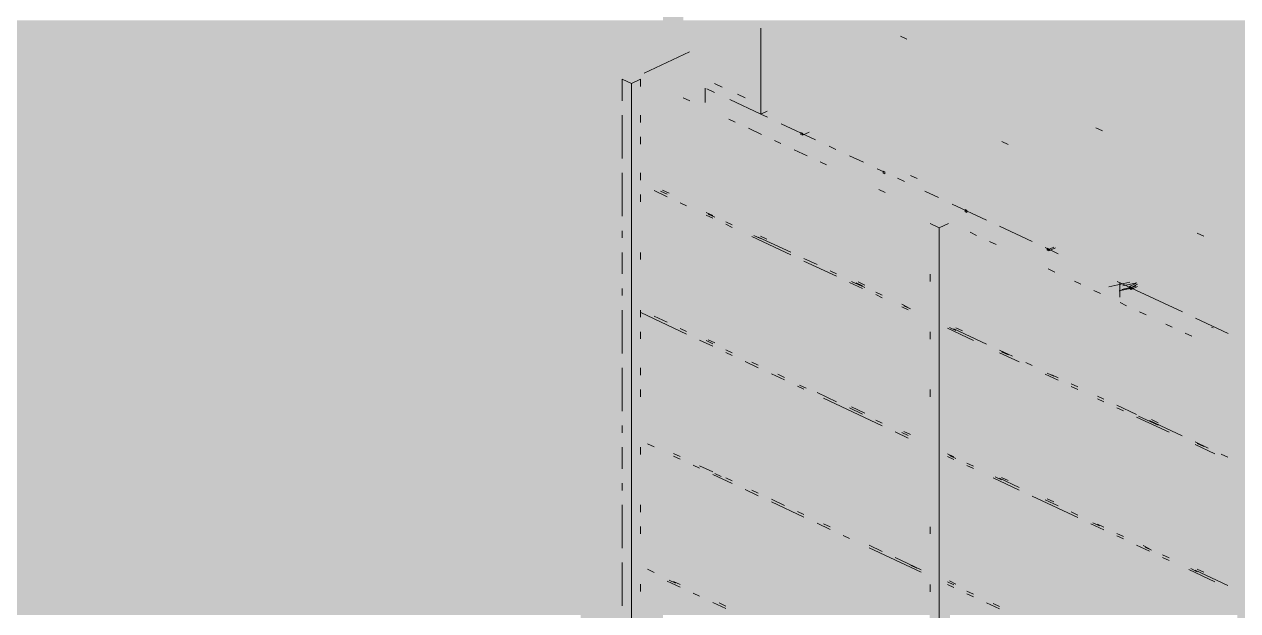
# Paper-space layout '03 3D Building and Roof' of a CAD drawing. Header units: millimetres. Extents: x 5 to 415, y 5 to 292.
# Drawn here: x 192.81 to 202.66, y 229.54 to 234.3 of the extents above; entities that cross this region are included whole.
import ezdxf

# ---------------------------------------------------------------- set-up
doc = ezdxf.new("R2010")
doc.units = ezdxf.units.MM
doc.layers.add('EXISTING', color=7, linetype='Continuous')
doc.layers.add('IMAGES', color=7, linetype='Continuous')

# ---------------------------------------------------------------- blocks, each defined once
blk = doc.blocks.new('SHEET_03')
at = {"layer": 'EXISTING', "color": 250, "lineweight": 9}
for p, q in [((198.7903, 234.2678), (198.7903, 233.6433)), ((199.978, 234.1797), (199.9251, 234.2045)), ((197.843, 233.9029), (198.2131, 234.0767)), ((197.6651, 233.8546), (197.7401, 233.8194)), ((197.6651, 233.6787), (197.6651, 233.8546)), ((197.7401, 233.8194), (197.8151, 233.8546)), ((197.7401, 233.8194), (197.7401, 217.1679)), ((197.8151, 233.796), (197.8151, 233.8546)), ((198.4152, 233.8194), (198.4777, 233.7901)), ((198.3402, 233.7818), (198.3402, 233.6638)), ((198.4152, 233.7466), (198.3527, 233.7759)), ((198.6027, 233.7314), (198.6652, 233.702)), ((198.2137, 233.6793), (198.1607, 233.7041)), ((198.7903, 233.5705), (198.5402, 233.6879)), ((198.7903, 233.5705), (198.7903, 233.6433)), ((197.6651, 233.2097), (197.6651, 233.5615)), ((197.8151, 233.5028), (197.8151, 233.5615)), ((198.5843, 233.5053), (198.5313, 233.5301)), ((198.7903, 233.5705), (198.8432, 233.5954)), ((198.8458, 233.5444), (198.7903, 233.5705)), ((198.796, 233.4059), (198.6902, 233.4556)), ((199.2348, 233.3618), (198.9569, 233.4922)), ((199.1303, 233.3984), (199.1831, 233.4232)), ((201.5649, 233.4347), (201.512, 233.4595)), ((197.8151, 233.3269), (197.8151, 233.3856)), ((198.9549, 233.3313), (198.9019, 233.3561)), ((199.117, 233.4213), (199.117, 233.4046)), ((199.1303, 233.415), (199.117, 233.4213)), ((199.117, 233.4046), (199.1303, 233.3984)), ((199.1303, 233.3984), (199.1303, 233.415)), ((200.7474, 233.3489), (200.8003, 233.3241)), ((199.1667, 233.2319), (199.0608, 233.2816)), ((199.4015, 233.2836), (199.3459, 233.3096)), ((199.6237, 233.1792), (199.5126, 233.2314)), ((199.3255, 233.1573), (199.2725, 233.1822)), ((199.7904, 233.101), (199.7348, 233.127)), ((197.6651, 232.7406), (197.6651, 233.0924)), ((197.8151, 233.0338), (197.8151, 233.0924)), ((199.7837, 233.1082), (199.7837, 233.0916)), ((199.7971, 233.102), (199.7837, 233.1082)), ((199.7837, 233.0916), (199.7971, 233.0853)), ((199.7971, 233.0853), (199.7971, 233.102)), ((199.9571, 233.0227), (199.9015, 233.0488)), ((200.0598, 233.0473), (200.0069, 233.0722)), ((197.9239, 232.9488), (198.0298, 232.8991)), ((197.9769, 232.9448), (198.0298, 232.9199)), ((198.0465, 232.9278), (197.9935, 232.9526)), ((199.802, 232.9336), (199.749, 232.9584)), ((200.2349, 232.8923), (200.1238, 232.9444)), ((197.8151, 232.8579), (197.8151, 232.9165)), ((198.1357, 232.8494), (198.1887, 232.8245)), ((200.6239, 232.7097), (200.346, 232.8401)), ((198.3475, 232.7708), (198.4004, 232.7459)), ((198.3475, 232.75), (198.4004, 232.7251)), ((198.3642, 232.7578), (198.4171, 232.7329)), ((200.4505, 232.7952), (200.4505, 232.7786)), ((200.4638, 232.789), (200.4505, 232.7952)), ((200.4505, 232.7786), (200.4638, 232.7723)), ((200.4638, 232.7723), (200.4638, 232.789)), ((198.5063, 232.6962), (198.5593, 232.6714)), ((198.5063, 232.6754), (198.5593, 232.6506)), ((200.1655, 232.6808), (200.2405, 232.6456)), ((200.2405, 232.6456), (200.3155, 232.6808)), ((200.2405, 232.6456), (200.2405, 215.994)), ((200.995, 232.5354), (200.7299, 232.6599)), ((197.6651, 232.5647), (197.6651, 232.6234)), ((198.7181, 232.576), (199.0358, 232.4269)), ((198.7348, 232.5838), (198.7877, 232.559)), ((198.771, 232.5719), (199.0358, 232.4477)), ((198.8407, 232.5549), (198.7877, 232.5798)), ((200.5432, 232.5856), (200.4903, 232.6105)), ((200.702, 232.511), (200.6491, 232.5359)), ((202.3343, 232.6039), (202.3872, 232.5791)), ((197.6651, 232.2716), (197.6651, 232.4475)), ((197.8151, 232.3888), (197.8151, 232.4475)), ((201.207, 232.4359), (201.101, 232.4857)), ((201.1173, 232.4655), (201.1701, 232.4903)), ((201.1173, 232.4822), (201.1173, 232.4655)), ((201.1306, 232.4759), (201.1173, 232.4822)), ((201.1173, 232.4655), (201.1306, 232.4593)), ((201.1306, 232.4593), (201.1834, 232.4841)), ((201.1306, 232.4593), (201.1306, 232.4759)), ((199.1417, 232.398), (199.2475, 232.3482)), ((199.1417, 232.3771), (199.4064, 232.2529)), ((199.3534, 232.2985), (199.4064, 232.2737)), ((200.1655, 232.2117), (200.1655, 232.2704)), ((201.1785, 232.2873), (201.1256, 232.3122)), ((197.6651, 232.0957), (197.6651, 232.1543)), ((199.5123, 232.2031), (199.6181, 232.1534)), ((199.5289, 232.211), (199.6348, 232.1613)), ((199.5652, 232.1991), (199.6181, 232.1743)), ((199.6348, 232.1821), (199.5819, 232.2069)), ((201.3903, 232.1879), (201.3374, 232.2128)), ((201.7889, 232.2052), (201.617, 232.1674)), ((202.2144, 231.963), (201.6842, 232.2119)), ((201.7005, 232.1347), (201.8152, 232.1599)), ((201.7074, 232.0825), (201.7074, 232.2004)), ((201.723, 232.1461), (201.8376, 232.1713)), ((201.73, 232.1751), (201.8447, 232.2003)), ((201.8369, 232.194), (201.784, 232.1692)), ((201.784, 232.1525), (201.8369, 232.1773)), ((201.784, 232.1692), (201.784, 232.1525)), ((201.7974, 232.1629), (201.784, 232.1692)), ((201.784, 232.1525), (201.7974, 232.1462)), ((201.7974, 232.1629), (201.8502, 232.1877)), ((201.7974, 232.1462), (201.8502, 232.1711)), ((201.7974, 232.1462), (201.7974, 232.1629)), ((199.724, 232.1245), (199.777, 232.0997)), ((199.724, 232.1037), (199.777, 232.0789)), ((201.5491, 232.1133), (201.4962, 232.1382)), ((197.6651, 231.6266), (197.6651, 231.9784)), ((197.8151, 231.9198), (197.8151, 231.9784)), ((197.818, 231.9578), (198.1887, 231.7838)), ((199.9358, 232.0251), (199.9888, 232.0003)), ((199.9358, 232.0043), (199.9888, 231.9794)), ((199.9525, 232.0121), (200.0054, 231.9873)), ((201.7609, 232.0139), (201.708, 232.0388)), ((201.9198, 231.9394), (201.8668, 231.9642)), ((197.9239, 231.9289), (198.0298, 231.8792)), ((202.1315, 231.8399), (202.0786, 231.8648)), ((202.5855, 231.7887), (202.3204, 231.9132)), ((197.8151, 231.7439), (197.8151, 231.8025)), ((198.1357, 231.8295), (198.1887, 231.8046)), ((200.1655, 231.7427), (200.1655, 231.8013)), ((200.3064, 231.8303), (200.5182, 231.7309)), ((200.3231, 231.8381), (200.376, 231.8133)), ((200.3594, 231.8263), (200.6241, 231.702)), ((200.429, 231.8092), (200.376, 231.8341)), ((202.2904, 231.7654), (202.2374, 231.7902)), ((202.4508, 231.8395), (202.4641, 231.8332)), ((198.2945, 231.7341), (198.4004, 231.6844)), ((198.3475, 231.7301), (198.4004, 231.7052)), ((198.4171, 231.713), (198.3642, 231.7379)), ((198.5063, 231.6555), (198.5593, 231.6306)), ((200.73, 231.6523), (200.8359, 231.6026)), ((198.5063, 231.6347), (198.5593, 231.6098)), ((198.6652, 231.5601), (198.771, 231.5104)), ((198.7181, 231.5561), (198.771, 231.5312)), ((200.73, 231.6315), (200.8888, 231.5569)), ((200.7466, 231.6393), (200.7996, 231.6144)), ((200.9418, 231.5529), (200.9947, 231.528)), ((197.6651, 231.1576), (197.6651, 231.5094)), ((197.8151, 231.4507), (197.8151, 231.5094)), ((198.8769, 231.4607), (198.9828, 231.411)), ((198.9299, 231.4567), (198.9828, 231.4318)), ((201.1006, 231.4575), (201.2065, 231.4078)), ((201.1173, 231.4653), (201.1702, 231.4404)), ((201.1535, 231.4534), (201.2065, 231.4286)), ((199.0887, 231.3613), (199.1417, 231.3364)), ((199.1054, 231.3691), (199.1583, 231.3442)), ((201.3124, 231.3789), (201.3653, 231.354)), ((201.3124, 231.3581), (201.3653, 231.3332)), ((197.8151, 231.2748), (197.8151, 231.3335)), ((199.2475, 231.3075), (199.4064, 231.233)), ((199.3005, 231.2619), (199.777, 231.0381)), ((200.1655, 231.2736), (200.1655, 231.3322)), ((201.5241, 231.2794), (201.5771, 231.2546)), ((201.5241, 231.2586), (201.5771, 231.2338)), ((199.5123, 231.1832), (199.6181, 231.1335)), ((199.6348, 231.1414), (199.5289, 231.1911)), ((201.683, 231.2049), (201.8418, 231.1303)), ((201.683, 231.1841), (201.7359, 231.1592)), ((199.724, 231.0838), (199.777, 231.059)), ((201.8418, 231.1095), (202.1065, 230.9852)), ((201.8585, 231.1173), (202.0173, 231.0428)), ((201.9477, 231.0806), (202.2124, 230.9563)), ((202.0173, 231.0636), (201.9644, 231.0884)), ((197.6651, 230.9817), (197.6651, 231.0403)), ((199.8829, 230.9884), (199.9888, 230.9387)), ((199.9358, 230.9844), (199.9888, 230.9595)), ((200.0054, 230.9674), (199.9525, 230.9922)), ((197.6651, 230.6885), (197.6651, 230.8644)), ((197.8151, 230.8058), (197.8151, 230.8644)), ((197.871, 230.8922), (197.9239, 230.8674)), ((202.3183, 230.9066), (202.4242, 230.8569)), ((202.3183, 230.8858), (202.4771, 230.8112)), ((202.335, 230.8936), (202.3879, 230.8688)), ((198.0828, 230.8136), (198.1357, 230.7888)), ((198.0828, 230.7928), (198.1357, 230.768)), ((200.3064, 230.8104), (200.3594, 230.7856)), ((200.3064, 230.7896), (200.3594, 230.7647)), ((200.3231, 230.7974), (200.376, 230.7726)), ((202.5301, 230.8072), (202.583, 230.7823)), ((198.2416, 230.7182), (198.2945, 230.6934)), ((198.2945, 230.7142), (198.4004, 230.6645)), ((200.4653, 230.7358), (200.5182, 230.711)), ((200.4653, 230.715), (200.5182, 230.6902)), ((197.6651, 230.5126), (197.6651, 230.5712)), ((198.4004, 230.6437), (198.5593, 230.5691)), ((198.4171, 230.6515), (198.47, 230.6267)), ((198.5063, 230.6148), (198.5593, 230.5899)), ((200.677, 230.6156), (200.8888, 230.5162)), ((200.6937, 230.6234), (200.7466, 230.5986)), ((200.73, 230.6116), (200.8888, 230.537)), ((200.7996, 230.5945), (200.7466, 230.6194)), ((198.6652, 230.5194), (198.771, 230.4697)), ((198.7181, 230.5154), (198.771, 230.4905)), ((200.9947, 230.4665), (201.3653, 230.2925)), ((197.6651, 230.0435), (197.6651, 230.3953)), ((197.8151, 230.3367), (197.8151, 230.3953)), ((198.8769, 230.4408), (198.9828, 230.3911)), ((198.8769, 230.42), (199.1417, 230.2957)), ((201.1006, 230.4376), (201.2065, 230.3879)), ((201.1702, 230.4205), (201.1173, 230.4454)), ((199.0887, 230.3414), (199.1417, 230.3165)), ((201.3124, 230.3381), (201.3653, 230.3133)), ((197.8151, 230.1608), (197.8151, 230.2194)), ((199.2475, 230.246), (199.3534, 230.1963)), ((199.3005, 230.2419), (199.3534, 230.2171)), ((200.1655, 230.1596), (200.1655, 230.2182)), ((201.4712, 230.2428), (201.5771, 230.1931)), ((201.4879, 230.2506), (201.5408, 230.2257)), ((201.5241, 230.2387), (201.5771, 230.2139)), ((199.4593, 230.1466), (199.5123, 230.1217)), ((201.683, 230.1642), (201.7359, 230.1393)), ((201.683, 230.1433), (201.7359, 230.1185)), ((199.6711, 230.068), (199.777, 230.0182)), ((199.6711, 230.0471), (200.0946, 229.8483)), ((201.8418, 230.0688), (201.9477, 230.0191)), ((201.8948, 230.0647), (201.9477, 230.0399)), ((201.9114, 230.0517), (201.9644, 230.0269)), ((202.0536, 229.9902), (202.1065, 229.9653)), ((197.6651, 229.5745), (197.6651, 229.9263)), ((199.8829, 229.9685), (200.0946, 229.8691)), ((200.0054, 229.9058), (200.0584, 229.881)), ((202.0536, 229.9693), (202.1065, 229.9445)), ((202.282, 229.8778), (202.335, 229.8529)), ((197.871, 229.8723), (197.9239, 229.8475)), ((198.0298, 229.777), (198.1357, 229.7272)), ((198.0465, 229.7848), (198.0994, 229.7599)), ((200.376, 229.7527), (200.3231, 229.7775)), ((202.2654, 229.8699), (202.4771, 229.7705)), ((202.3183, 229.8659), (202.583, 229.7416)), ((202.3879, 229.8489), (202.335, 229.8737)), ((197.8151, 229.6918), (197.8151, 229.7504)), ((198.0828, 229.7729), (198.1357, 229.7481)), ((200.1655, 229.6905), (200.1655, 229.7492)), ((200.3064, 229.7697), (200.3594, 229.7448)), ((200.3064, 229.7489), (200.3594, 229.724)), ((200.4653, 229.6951), (200.5182, 229.6703)), ((198.2416, 229.6775), (198.2945, 229.6527)), ((198.4004, 229.603), (198.5063, 229.5532)), ((198.4534, 229.5989), (198.5063, 229.5741)), ((200.4653, 229.6743), (200.5182, 229.6494)), ((200.6241, 229.5997), (200.73, 229.55)), ((200.677, 229.5957), (200.73, 229.5708))]:
    blk.add_line(p, q, dxfattribs=at)
at = {"layer": 'IMAGES', "color": 7}
for points in [[(197.9958, 234.1667), (198.1624, 234.1667), (197.9958, 234.5), (198.1624, 234.5)], [(183.3319, 234.1667), (197.9958, 234.1667), (183.3319, 234.3333), (197.9958, 234.3333)], [(198.1624, 234.1667), (198.3291, 234.1667), (198.1624, 234.3333), (198.3291, 234.3333)], [(198.3291, 234.1667), (198.4957, 234.1667), (198.3291, 234.3333), (198.4957, 234.3333)], [(198.4957, 234.1667), (198.829, 234.1667), (198.4957, 234.3333), (198.829, 234.3333)], [(198.829, 233.8333), (198.9956, 233.8333), (198.829, 234.3333), (198.9956, 234.3333)], [(198.9956, 234.1667), (199.4955, 234.1667), (198.9956, 234.3333), (199.4955, 234.3333)], [(199.4955, 234.1667), (199.6622, 234.1667), (199.4955, 234.3333), (199.6622, 234.3333)], [(199.6622, 234.1667), (200.3287, 234.1667), (199.6622, 234.3333), (200.3287, 234.3333)], [(200.3287, 234), (200.4953, 234), (200.3287, 234.3333), (200.4953, 234.3333)], [(200.4953, 234.1667), (208.8271, 234.1667), (200.4953, 234.3333), (208.8271, 234.3333)], [(183.6651, 234), (197.6625, 234), (183.6651, 234.1667), (197.6625, 234.1667)], [(197.6625, 234), (197.8292, 234), (197.6625, 234.1667), (197.8292, 234.1667)], [(197.8292, 234), (197.9958, 234), (197.8292, 234.1667), (197.9958, 234.1667)], [(197.9958, 234), (198.1624, 234), (197.9958, 234.1667), (198.1624, 234.1667)], [(198.1624, 233.8333), (198.3291, 233.8333), (198.1624, 234.1667), (198.3291, 234.1667)], [(198.3291, 234), (198.4957, 234), (198.3291, 234.1667), (198.4957, 234.1667)], [(198.4957, 233.8333), (198.6623, 233.8333), (198.4957, 234.1667), (198.6623, 234.1667)], [(198.6623, 234), (198.829, 234), (198.6623, 234.1667), (198.829, 234.1667)], [(198.9956, 234), (199.1623, 234), (198.9956, 234.1667), (199.1623, 234.1667)], [(199.1623, 234), (199.3289, 234), (199.1623, 234.1667), (199.3289, 234.1667)], [(199.3289, 234), (199.4955, 234), (199.3289, 234.1667), (199.4955, 234.1667)], [(199.4955, 234), (199.8288, 234), (199.4955, 234.1667), (199.8288, 234.1667)], [(199.8288, 234), (199.9954, 234), (199.8288, 234.1667), (199.9954, 234.1667)], [(199.9954, 234), (200.1621, 234), (199.9954, 234.1667), (200.1621, 234.1667)], [(200.1621, 234), (200.3287, 234), (200.1621, 234.1667), (200.3287, 234.1667)], [(200.4953, 234), (200.662, 234), (200.4953, 234.1667), (200.662, 234.1667)], [(200.662, 234), (200.8286, 234), (200.662, 234.1667), (200.8286, 234.1667)], [(200.8286, 234), (200.9952, 234), (200.8286, 234.1667), (200.9952, 234.1667)], [(200.9952, 234), (209.1604, 234), (200.9952, 234.1667), (209.1604, 234.1667)], [(183.9984, 233.8333), (197.4959, 233.8333), (183.9984, 234), (197.4959, 234)], [(197.4959, 233.8333), (197.6625, 233.8333), (197.4959, 234), (197.6625, 234)], [(197.6625, 233.8333), (197.8292, 233.8333), (197.6625, 234), (197.8292, 234)], [(197.8292, 233.8333), (197.9958, 233.8333), (197.8292, 234), (197.9958, 234)], [(197.9958, 233.8333), (198.1624, 233.8333), (197.9958, 234), (198.1624, 234)], [(198.3291, 233.8333), (198.4957, 233.8333), (198.3291, 234), (198.4957, 234)], [(198.6623, 233.8333), (198.829, 233.8333), (198.6623, 234), (198.829, 234)], [(198.9956, 233.8333), (199.3289, 233.8333), (198.9956, 234), (199.3289, 234)], [(199.3289, 233.8333), (199.6622, 233.8333), (199.3289, 234), (199.6622, 234)], [(199.6622, 233.8333), (199.8288, 233.8333), (199.6622, 234), (199.8288, 234)], [(199.8288, 233.8333), (199.9954, 233.8333), (199.8288, 234), (199.9954, 234)], [(199.9954, 233.8333), (200.3287, 233.8333), (199.9954, 234), (200.3287, 234)], [(200.3287, 233.8333), (200.4953, 233.8333), (200.3287, 234), (200.4953, 234)], [(200.4953, 233.8333), (200.662, 233.8333), (200.4953, 234), (200.662, 234)], [(200.662, 233.8333), (200.8286, 233.8333), (200.662, 234), (200.8286, 234)], [(200.8286, 233.8333), (200.9952, 233.8333), (200.8286, 234), (200.9952, 234)], [(200.9952, 233.8333), (201.1619, 233.8333), (200.9952, 234), (201.1619, 234)], [(201.1619, 233.8333), (209.6603, 233.8333), (201.1619, 234), (209.6603, 234)], [(184.3317, 233.6667), (197.3293, 233.6667), (184.3317, 233.8333), (197.3293, 233.8333)], [(197.3293, 227.3333), (197.4959, 227.3333), (197.3293, 233.8333), (197.4959, 233.8333)], [(197.4959, 227.1667), (197.6625, 227.1667), (197.4959, 233.8333), (197.6625, 233.8333)], [(197.6625, 232), (197.8292, 232), (197.6625, 233.8333), (197.8292, 233.8333)], [(197.8292, 232.6667), (197.9958, 232.6667), (197.8292, 233.8333), (197.9958, 233.8333)], [(197.9958, 233.6667), (198.1624, 233.6667), (197.9958, 233.8333), (198.1624, 233.8333)], [(198.1624, 233.5), (198.4957, 233.5), (198.1624, 233.8333), (198.4957, 233.8333)], [(198.4957, 233.6667), (198.6623, 233.6667), (198.4957, 233.8333), (198.6623, 233.8333)], [(198.6623, 233.6667), (198.829, 233.6667), (198.6623, 233.8333), (198.829, 233.8333)], [(198.829, 233.6667), (198.9956, 233.6667), (198.829, 233.8333), (198.9956, 233.8333)], [(198.9956, 233.6667), (199.1623, 233.6667), (198.9956, 233.8333), (199.1623, 233.8333)], [(199.1623, 233.6667), (199.3289, 233.6667), (199.1623, 233.8333), (199.3289, 233.8333)], [(199.3289, 233.6667), (199.6622, 233.6667), (199.3289, 233.8333), (199.6622, 233.8333)], [(199.6622, 233.6667), (199.8288, 233.6667), (199.6622, 233.8333), (199.8288, 233.8333)], [(199.8288, 233.5), (199.9954, 233.5), (199.8288, 233.8333), (199.9954, 233.8333)], [(199.9954, 233.6667), (200.1621, 233.6667), (199.9954, 233.8333), (200.1621, 233.8333)], [(200.1621, 233.6667), (200.662, 233.6667), (200.1621, 233.8333), (200.662, 233.8333)], [(200.662, 233.6667), (200.8286, 233.6667), (200.662, 233.8333), (200.8286, 233.8333)], [(200.8286, 233.6667), (201.1619, 233.6667), (200.8286, 233.8333), (201.1619, 233.8333)], [(201.1619, 233.6667), (201.3285, 233.6667), (201.1619, 233.8333), (201.3285, 233.8333)], [(201.3285, 233.6667), (201.4952, 233.6667), (201.3285, 233.8333), (201.4952, 233.8333)], [(201.4952, 233.6667), (209.8269, 233.6667), (201.4952, 233.8333), (209.8269, 233.8333)], [(184.665, 233.5), (197.3293, 233.5), (184.665, 233.6667), (197.3293, 233.6667)], [(197.9958, 233.5), (198.1624, 233.5), (197.9958, 233.6667), (198.1624, 233.6667)], [(198.4957, 233.5), (198.829, 233.5), (198.4957, 233.6667), (198.829, 233.6667)], [(198.829, 233.5), (198.9956, 233.5), (198.829, 233.6667), (198.9956, 233.6667)], [(198.9956, 233.5), (199.1623, 233.5), (198.9956, 233.6667), (199.1623, 233.6667)], [(199.1623, 233.5), (199.6622, 233.5), (199.1623, 233.6667), (199.6622, 233.6667)], [(199.6622, 233.5), (199.8288, 233.5), (199.6622, 233.6667), (199.8288, 233.6667)], [(199.9954, 233.5), (200.1621, 233.5), (199.9954, 233.6667), (200.1621, 233.6667)], [(200.1621, 233.5), (200.4953, 233.5), (200.1621, 233.6667), (200.4953, 233.6667)], [(200.4953, 233.5), (200.662, 233.5), (200.4953, 233.6667), (200.662, 233.6667)], [(200.662, 233.5), (200.8286, 233.5), (200.662, 233.6667), (200.8286, 233.6667)], [(200.8286, 233.5), (200.9952, 233.5), (200.8286, 233.6667), (200.9952, 233.6667)], [(200.9952, 233.5), (201.1619, 233.5), (200.9952, 233.6667), (201.1619, 233.6667)], [(201.1619, 233.5), (201.4952, 233.5), (201.1619, 233.6667), (201.4952, 233.6667)], [(201.4952, 233.5), (201.6618, 233.5), (201.4952, 233.6667), (201.6618, 233.6667)], [(201.6618, 233.5), (209.6603, 233.5), (201.6618, 233.6667), (209.6603, 233.6667)], [(184.9982, 233.3333), (197.3293, 233.3333), (184.9982, 233.5), (197.3293, 233.5)], [(197.9958, 233.3333), (198.4957, 233.3333), (197.9958, 233.5), (198.4957, 233.5)], [(198.4957, 233.3333), (198.6623, 233.3333), (198.4957, 233.5), (198.6623, 233.5)], [(198.6623, 233.3333), (199.1623, 233.3333), (198.6623, 233.5), (199.1623, 233.5)], [(199.1623, 233.3333), (199.3289, 233.3333), (199.1623, 233.5), (199.3289, 233.5)], [(199.3289, 233.3333), (199.4955, 233.3333), (199.3289, 233.5), (199.4955, 233.5)], [(199.4955, 233.3333), (200.1621, 233.3333), (199.4955, 233.5), (200.1621, 233.5)], [(200.1621, 233.3333), (200.3287, 233.3333), (200.1621, 233.5), (200.3287, 233.5)], [(200.3287, 233.3333), (200.4953, 233.3333), (200.3287, 233.5), (200.4953, 233.5)], [(200.4953, 233.1667), (200.662, 233.1667), (200.4953, 233.5), (200.662, 233.5)], [(200.662, 233.3333), (200.8286, 233.3333), (200.662, 233.5), (200.8286, 233.5)], [(200.8286, 233.3333), (201.3285, 233.3333), (200.8286, 233.5), (201.3285, 233.5)], [(201.3285, 233.3333), (201.4952, 233.3333), (201.3285, 233.5), (201.4952, 233.5)], [(201.4952, 233.3333), (201.6618, 233.3333), (201.4952, 233.5), (201.6618, 233.5)], [(201.6618, 233.3333), (201.8284, 233.3333), (201.6618, 233.5), (201.8284, 233.5)], [(201.8284, 233.3333), (209.8269, 233.3333), (201.8284, 233.5), (209.8269, 233.5)], [(185.3315, 233.1667), (197.3293, 233.1667), (185.3315, 233.3333), (197.3293, 233.3333)], [(197.9958, 233.1667), (198.9956, 233.1667), (197.9958, 233.3333), (198.9956, 233.3333)], [(198.9956, 233.1667), (199.1623, 233.1667), (198.9956, 233.3333), (199.1623, 233.3333)], [(199.1623, 233.1667), (199.4955, 233.1667), (199.1623, 233.3333), (199.4955, 233.3333)], [(199.4955, 233.1667), (199.6622, 233.1667), (199.4955, 233.3333), (199.6622, 233.3333)], [(199.6622, 233.1667), (199.8288, 233.1667), (199.6622, 233.3333), (199.8288, 233.3333)], [(199.8288, 233.1667), (200.4953, 233.1667), (199.8288, 233.3333), (200.4953, 233.3333)], [(200.662, 233.1667), (200.9952, 233.1667), (200.662, 233.3333), (200.9952, 233.3333)], [(200.9952, 233.1667), (201.1619, 233.1667), (200.9952, 233.3333), (201.1619, 233.3333)], [(201.1619, 233), (201.3285, 233), (201.1619, 233.3333), (201.3285, 233.3333)], [(201.3285, 233.1667), (201.8284, 233.1667), (201.3285, 233.3333), (201.8284, 233.3333)], [(201.8284, 233.1667), (201.9951, 233.1667), (201.8284, 233.3333), (201.9951, 233.3333)], [(201.9951, 233.1667), (202.1617, 233.1667), (201.9951, 233.3333), (202.1617, 233.3333)], [(202.1617, 233.1667), (202.3283, 233.1667), (202.1617, 233.3333), (202.3283, 233.3333)], [(202.3283, 233.1667), (202.6616, 233.1667), (202.3283, 233.3333), (202.6616, 233.3333)], [(202.6616, 233.1667), (209.9936, 233.1667), (202.6616, 233.3333), (209.9936, 233.3333)], [(185.6648, 233), (197.3293, 233), (185.6648, 233.1667), (197.3293, 233.1667)], [(197.9958, 233), (199.1623, 233), (197.9958, 233.1667), (199.1623, 233.1667)], [(199.1623, 233), (199.3289, 233), (199.1623, 233.1667), (199.3289, 233.1667)], [(199.3289, 233), (199.4955, 233), (199.3289, 233.1667), (199.4955, 233.1667)], [(199.4955, 233), (199.8288, 233), (199.4955, 233.1667), (199.8288, 233.1667)], [(199.8288, 233), (199.9954, 233), (199.8288, 233.1667), (199.9954, 233.1667)], [(199.9954, 233), (200.1621, 233), (199.9954, 233.1667), (200.1621, 233.1667)], [(200.1621, 233), (200.8286, 233), (200.1621, 233.1667), (200.8286, 233.1667)], [(200.8286, 233), (200.9952, 233), (200.8286, 233.1667), (200.9952, 233.1667)], [(200.9952, 233), (201.1619, 233), (200.9952, 233.1667), (201.1619, 233.1667)], [(201.3285, 233), (201.4952, 233), (201.3285, 233.1667), (201.4952, 233.1667)], [(201.4952, 233), (201.6618, 233), (201.4952, 233.1667), (201.6618, 233.1667)], [(201.6618, 233), (202.1617, 233), (201.6618, 233.1667), (202.1617, 233.1667)], [(202.1617, 233), (202.3283, 233), (202.1617, 233.1667), (202.3283, 233.1667)], [(202.3283, 233), (202.6616, 233), (202.3283, 233.1667), (202.6616, 233.1667)], [(202.6616, 233), (202.8282, 233), (202.6616, 233.1667), (202.8282, 233.1667)], [(185.998, 232.8333), (197.3293, 232.8333), (185.998, 233), (197.3293, 233)], [(197.9958, 232.8333), (198.1624, 232.8333), (197.9958, 233), (198.1624, 233)], [(198.1624, 232.8333), (199.6622, 232.8333), (198.1624, 233), (199.6622, 233)], [(199.6622, 232.8333), (199.8288, 232.8333), (199.6622, 233), (199.8288, 233)], [(199.8288, 232.8333), (200.1621, 232.8333), (199.8288, 233), (200.1621, 233)], [(200.1621, 232.8333), (200.3287, 232.8333), (200.1621, 233), (200.3287, 233)], [(200.3287, 232.8333), (200.4953, 232.8333), (200.3287, 233), (200.4953, 233)], [(200.4953, 232.8333), (201.3285, 232.8333), (200.4953, 233), (201.3285, 233)], [(201.3285, 232.8333), (201.4952, 232.8333), (201.3285, 233), (201.4952, 233)], [(201.4952, 232.8333), (201.6618, 232.8333), (201.4952, 233), (201.6618, 233)], [(201.6618, 232.6667), (201.8284, 232.6667), (201.6618, 233), (201.8284, 233)], [(201.8284, 232.8333), (201.9951, 232.8333), (201.8284, 233), (201.9951, 233)], [(201.9951, 232.8333), (202.3283, 232.8333), (201.9951, 233), (202.3283, 233)], [(202.3283, 232.8333), (202.495, 232.8333), (202.3283, 233), (202.495, 233)], [(202.495, 232.8333), (202.9949, 232.8333), (202.495, 233), (202.9949, 233)], [(186.3313, 232.6667), (197.3293, 232.6667), (186.3313, 232.8333), (197.3293, 232.8333)], [(197.9958, 232.6667), (198.6623, 232.6667), (197.9958, 232.8333), (198.6623, 232.8333)], [(198.6623, 232.6667), (199.8288, 232.6667), (198.6623, 232.8333), (199.8288, 232.8333)], [(199.8288, 232.6667), (200.1621, 232.6667), (199.8288, 232.8333), (200.1621, 232.8333)], [(200.1621, 232.6667), (200.4953, 232.6667), (200.1621, 232.8333), (200.4953, 232.8333)], [(200.4953, 232.6667), (200.662, 232.6667), (200.4953, 232.8333), (200.662, 232.8333)], [(200.662, 232.6667), (200.8286, 232.6667), (200.662, 232.8333), (200.8286, 232.8333)], [(200.8286, 232.6667), (201.6618, 232.6667), (200.8286, 232.8333), (201.6618, 232.8333)], [(201.8284, 232.6667), (201.9951, 232.6667), (201.8284, 232.8333), (201.9951, 232.8333)], [(201.9951, 232.6667), (202.1617, 232.6667), (201.9951, 232.8333), (202.1617, 232.8333)], [(202.1617, 232.6667), (202.6616, 232.6667), (202.1617, 232.8333), (202.6616, 232.8333)], [(202.6616, 232.6667), (202.8282, 232.6667), (202.6616, 232.8333), (202.8282, 232.8333)], [(186.6646, 232.5), (197.3293, 232.5), (186.6646, 232.6667), (197.3293, 232.6667)], [(197.8292, 232.5), (197.9958, 232.5), (197.8292, 232.6667), (197.9958, 232.6667)], [(197.9958, 232.5), (198.3291, 232.5), (197.9958, 232.6667), (198.3291, 232.6667)], [(198.3291, 232.5), (198.4957, 232.5), (198.3291, 232.6667), (198.4957, 232.6667)], [(198.4957, 232.5), (198.6623, 232.5), (198.4957, 232.6667), (198.6623, 232.6667)], [(198.6623, 232.5), (198.9956, 232.5), (198.6623, 232.6667), (198.9956, 232.6667)], [(198.9956, 232.5), (199.9954, 232.5), (198.9956, 232.6667), (199.9954, 232.6667)], [(199.9954, 232), (200.1621, 232), (199.9954, 232.6667), (200.1621, 232.6667)], [(200.1621, 231.8333), (200.3287, 231.8333), (200.1621, 232.6667), (200.3287, 232.6667)], [(200.3287, 231.8333), (200.4953, 231.8333), (200.3287, 232.6667), (200.4953, 232.6667)], [(200.4953, 232.5), (200.662, 232.5), (200.4953, 232.6667), (200.662, 232.6667)], [(200.662, 232.5), (200.8286, 232.5), (200.662, 232.6667), (200.8286, 232.6667)], [(200.8286, 232.5), (200.9952, 232.5), (200.8286, 232.6667), (200.9952, 232.6667)], [(200.9952, 232.5), (201.1619, 232.5), (200.9952, 232.6667), (201.1619, 232.6667)], [(201.1619, 232.5), (201.3285, 232.5), (201.1619, 232.6667), (201.3285, 232.6667)], [(201.3285, 232.5), (201.6618, 232.5), (201.3285, 232.6667), (201.6618, 232.6667)], [(201.6618, 232.5), (201.8284, 232.5), (201.6618, 232.6667), (201.8284, 232.6667)], [(201.8284, 232.5), (202.1617, 232.5), (201.8284, 232.6667), (202.1617, 232.6667)], [(202.1617, 232.5), (202.3283, 232.5), (202.1617, 232.6667), (202.3283, 232.6667)], [(202.3283, 232.5), (202.495, 232.5), (202.3283, 232.6667), (202.495, 232.6667)], [(202.495, 232.5), (202.9949, 232.5), (202.495, 232.6667), (202.9949, 232.6667)], [(187.1645, 232.3333), (197.3293, 232.3333), (187.1645, 232.5), (197.3293, 232.5)], [(197.8292, 232.3333), (197.9958, 232.3333), (197.8292, 232.5), (197.9958, 232.5)], [(197.9958, 232.3333), (198.6623, 232.3333), (197.9958, 232.5), (198.6623, 232.5)], [(198.6623, 232.3333), (198.829, 232.3333), (198.6623, 232.5), (198.829, 232.5)], [(198.829, 232.3333), (199.1623, 232.3333), (198.829, 232.5), (199.1623, 232.5)], [(199.1623, 232.3333), (199.3289, 232.3333), (199.1623, 232.5), (199.3289, 232.5)], [(199.3289, 232.3333), (199.9954, 232.3333), (199.3289, 232.5), (199.9954, 232.5)], [(200.4953, 232.3333), (200.662, 232.3333), (200.4953, 232.5), (200.662, 232.5)], [(200.662, 232.3333), (200.8286, 232.3333), (200.662, 232.5), (200.8286, 232.5)], [(200.8286, 232.3333), (200.9952, 232.3333), (200.8286, 232.5), (200.9952, 232.5)], [(200.9952, 232.3333), (201.1619, 232.3333), (200.9952, 232.5), (201.1619, 232.5)], [(201.1619, 232.3333), (201.3285, 232.3333), (201.1619, 232.5), (201.3285, 232.5)], [(201.3285, 232.3333), (201.4952, 232.3333), (201.3285, 232.5), (201.4952, 232.5)], [(201.4952, 232.3333), (201.6618, 232.3333), (201.4952, 232.5), (201.6618, 232.5)], [(201.6618, 232.3333), (201.9951, 232.3333), (201.6618, 232.5), (201.9951, 232.5)], [(201.9951, 232.3333), (202.1617, 232.3333), (201.9951, 232.5), (202.1617, 232.5)], [(202.1617, 232.3333), (202.3283, 232.3333), (202.1617, 232.5), (202.3283, 232.5)], [(202.3283, 232.3333), (202.495, 232.3333), (202.3283, 232.5), (202.495, 232.5)], [(202.495, 232.3333), (202.8282, 232.3333), (202.495, 232.5), (202.8282, 232.5)], [(187.3311, 232.1667), (197.3293, 232.1667), (187.3311, 232.3333), (197.3293, 232.3333)], [(197.8292, 232), (197.9958, 232), (197.8292, 232.3333), (197.9958, 232.3333)], [(197.9958, 232.1667), (198.9956, 232.1667), (197.9958, 232.3333), (198.9956, 232.3333)], [(198.9956, 232.1667), (199.1623, 232.1667), (198.9956, 232.3333), (199.1623, 232.3333)], [(199.1623, 232.1667), (199.4955, 232.1667), (199.1623, 232.3333), (199.4955, 232.3333)], [(199.4955, 232.1667), (199.6622, 232.1667), (199.4955, 232.3333), (199.6622, 232.3333)], [(199.6622, 232.1667), (199.9954, 232.1667), (199.6622, 232.3333), (199.9954, 232.3333)], [(200.4953, 232.1667), (200.9952, 232.1667), (200.4953, 232.3333), (200.9952, 232.3333)], [(200.9952, 232.1667), (201.1619, 232.1667), (200.9952, 232.3333), (201.1619, 232.3333)], [(201.1619, 232.1667), (201.4952, 232.1667), (201.1619, 232.3333), (201.4952, 232.3333)], [(201.4952, 232.1667), (201.6618, 232.1667), (201.4952, 232.3333), (201.6618, 232.3333)], [(201.6618, 232.1667), (201.8284, 232.1667), (201.6618, 232.3333), (201.8284, 232.3333)], [(201.8284, 232.1667), (201.9951, 232.1667), (201.8284, 232.3333), (201.9951, 232.3333)], [(201.9951, 232.1667), (202.495, 232.1667), (201.9951, 232.3333), (202.495, 232.3333)], [(202.495, 232.1667), (202.8282, 232.1667), (202.495, 232.3333), (202.8282, 232.3333)], [(187.6644, 232), (197.3293, 232), (187.6644, 232.1667), (197.3293, 232.1667)], [(197.9958, 232), (199.3289, 232), (197.9958, 232.1667), (199.3289, 232.1667)], [(199.3289, 232), (199.4955, 232), (199.3289, 232.1667), (199.4955, 232.1667)], [(199.4955, 232), (199.8288, 232), (199.4955, 232.1667), (199.8288, 232.1667)], [(199.8288, 232), (199.9954, 232), (199.8288, 232.1667), (199.9954, 232.1667)], [(200.4953, 232), (201.3285, 232), (200.4953, 232.1667), (201.3285, 232.1667)], [(201.3285, 232), (201.4952, 232), (201.3285, 232.1667), (201.4952, 232.1667)], [(201.4952, 232), (201.6618, 232), (201.4952, 232.1667), (201.6618, 232.1667)], [(201.6618, 232), (201.9951, 232), (201.6618, 232.1667), (201.9951, 232.1667)], [(201.9951, 232), (202.1617, 232), (201.9951, 232.1667), (202.1617, 232.1667)], [(202.1617, 232), (202.3283, 232), (202.1617, 232.1667), (202.3283, 232.1667)], [(202.3283, 232), (202.6616, 232), (202.3283, 232.1667), (202.6616, 232.1667)], [(202.6616, 232), (202.8282, 232), (202.6616, 232.1667), (202.8282, 232.1667)], [(187.9977, 231.8333), (197.3293, 231.8333), (187.9977, 232), (197.3293, 232)], [(197.6625, 231.8333), (197.9958, 231.8333), (197.6625, 232), (197.9958, 232)], [(197.9958, 231.6667), (198.1624, 231.6667), (197.9958, 232), (198.1624, 232)], [(198.1624, 231.8333), (199.6622, 231.8333), (198.1624, 232), (199.6622, 232)], [(199.6622, 231.8333), (199.9954, 231.8333), (199.6622, 232), (199.9954, 232)], [(199.9954, 231.8333), (200.1621, 231.8333), (199.9954, 232), (200.1621, 232)], [(200.4953, 231.8333), (201.6618, 231.8333), (200.4953, 232), (201.6618, 232)], [(201.6618, 231.8333), (201.8284, 231.8333), (201.6618, 232), (201.8284, 232)], [(201.8284, 231.8333), (201.9951, 231.8333), (201.8284, 232), (201.9951, 232)], [(201.9951, 231.8333), (202.3283, 231.8333), (201.9951, 232), (202.3283, 232)], [(202.3283, 231.8333), (202.495, 231.8333), (202.3283, 232), (202.495, 232)], [(202.495, 231.8333), (202.6616, 231.8333), (202.495, 232), (202.6616, 232)], [(202.6616, 231.8333), (203.3281, 231.8333), (202.6616, 232), (203.3281, 232)], [(188.4976, 231.6667), (197.3293, 231.6667), (188.4976, 231.8333), (197.3293, 231.8333)], [(197.6625, 225.6667), (197.8292, 225.6667), (197.6625, 231.8333), (197.8292, 231.8333)], [(197.8292, 231.1667), (197.9958, 231.1667), (197.8292, 231.8333), (197.9958, 231.8333)], [(198.1624, 231.6667), (198.3291, 231.6667), (198.1624, 231.8333), (198.3291, 231.8333)], [(198.3291, 231.6667), (198.4957, 231.6667), (198.3291, 231.8333), (198.4957, 231.8333)], [(198.4957, 231.6667), (199.9954, 231.6667), (198.4957, 231.8333), (199.9954, 231.8333)], [(199.9954, 231.6667), (200.1621, 231.6667), (199.9954, 231.8333), (200.1621, 231.8333)], [(200.1621, 231.6667), (200.4953, 231.6667), (200.1621, 231.8333), (200.4953, 231.8333)], [(200.4953, 231.6667), (200.662, 231.6667), (200.4953, 231.8333), (200.662, 231.8333)], [(200.662, 231.6667), (202.1617, 231.6667), (200.662, 231.8333), (202.1617, 231.8333)], [(202.1617, 231.6667), (202.3283, 231.6667), (202.1617, 231.8333), (202.3283, 231.8333)], [(202.3283, 231.6667), (202.6616, 231.6667), (202.3283, 231.8333), (202.6616, 231.8333)], [(202.6616, 231.6667), (202.8282, 231.6667), (202.6616, 231.8333), (202.8282, 231.8333)], [(188.8308, 231.5), (197.3293, 231.5), (188.8308, 231.6667), (197.3293, 231.6667)], [(197.9958, 231.5), (198.3291, 231.5), (197.9958, 231.6667), (198.3291, 231.6667)], [(198.3291, 231.5), (198.6623, 231.5), (198.3291, 231.6667), (198.6623, 231.6667)], [(198.6623, 231.3333), (198.829, 231.3333), (198.6623, 231.6667), (198.829, 231.6667)], [(198.829, 231.5), (200.1621, 231.5), (198.829, 231.6667), (200.1621, 231.6667)], [(200.1621, 224.5), (200.3287, 224.5), (200.1621, 231.6667), (200.3287, 231.6667)], [(200.3287, 231.5), (200.662, 231.5), (200.3287, 231.6667), (200.662, 231.6667)], [(200.662, 231.5), (200.8286, 231.5), (200.662, 231.6667), (200.8286, 231.6667)], [(200.8286, 231.3333), (200.9952, 231.3333), (200.8286, 231.6667), (200.9952, 231.6667)], [(200.9952, 231.5), (202.3283, 231.5), (200.9952, 231.6667), (202.3283, 231.6667)], [(202.3283, 231.5), (202.495, 231.5), (202.3283, 231.6667), (202.495, 231.6667)], [(202.495, 231.5), (202.8282, 231.5), (202.495, 231.6667), (202.8282, 231.6667)], [(188.9975, 231.3333), (197.3293, 231.3333), (188.9975, 231.5), (197.3293, 231.5)], [(197.9958, 231.3333), (198.6623, 231.3333), (197.9958, 231.5), (198.6623, 231.5)], [(198.829, 231.3333), (198.9956, 231.3333), (198.829, 231.5), (198.9956, 231.5)], [(198.9956, 231.1667), (199.1623, 231.1667), (198.9956, 231.5), (199.1623, 231.5)], [(199.1623, 231.3333), (199.9954, 231.3333), (199.1623, 231.5), (199.9954, 231.5)], [(199.9954, 231.1667), (200.1621, 231.1667), (199.9954, 231.5), (200.1621, 231.5)], [(200.3287, 231), (200.4953, 231), (200.3287, 231.5), (200.4953, 231.5)], [(200.4953, 231.3333), (200.8286, 231.3333), (200.4953, 231.5), (200.8286, 231.5)], [(200.9952, 231.3333), (201.3285, 231.3333), (200.9952, 231.5), (201.3285, 231.5)], [(201.3285, 231.3333), (201.4952, 231.3333), (201.3285, 231.5), (201.4952, 231.5)], [(201.4952, 231.3333), (202.6616, 231.3333), (201.4952, 231.5), (202.6616, 231.5)], [(202.6616, 214.8333), (202.8282, 214.8333), (202.6616, 231.5), (202.8282, 231.5)], [(189.3308, 231.1667), (197.3293, 231.1667), (189.3308, 231.3333), (197.3293, 231.3333)], [(197.9958, 231.1667), (198.9956, 231.1667), (197.9958, 231.3333), (198.9956, 231.3333)], [(199.1623, 231.1667), (199.4955, 231.1667), (199.1623, 231.3333), (199.4955, 231.3333)], [(199.4955, 231.1667), (199.6622, 231.1667), (199.4955, 231.3333), (199.6622, 231.3333)], [(199.6622, 231.1667), (199.9954, 231.1667), (199.6622, 231.3333), (199.9954, 231.3333)], [(200.4953, 231.1667), (201.1619, 231.1667), (200.4953, 231.3333), (201.1619, 231.3333)], [(201.1619, 231.1667), (201.8284, 231.1667), (201.1619, 231.3333), (201.8284, 231.3333)], [(201.8284, 231.1667), (202.6616, 231.1667), (201.8284, 231.3333), (202.6616, 231.3333)], [(189.8307, 231), (197.3293, 231), (189.8307, 231.1667), (197.3293, 231.1667)], [(197.8292, 230.8333), (197.9958, 230.8333), (197.8292, 231.1667), (197.9958, 231.1667)], [(197.9958, 231), (199.3289, 231), (197.9958, 231.1667), (199.3289, 231.1667)], [(199.3289, 231), (199.4955, 231), (199.3289, 231.1667), (199.4955, 231.1667)], [(199.4955, 231), (199.6622, 231), (199.4955, 231.1667), (199.6622, 231.1667)], [(199.6622, 230.8333), (199.8288, 230.8333), (199.6622, 231.1667), (199.8288, 231.1667)], [(199.8288, 231), (200.1621, 231), (199.8288, 231.1667), (200.1621, 231.1667)], [(200.4953, 231), (201.4952, 231), (200.4953, 231.1667), (201.4952, 231.1667)], [(201.4952, 231), (201.6618, 231), (201.4952, 231.1667), (201.6618, 231.1667)], [(201.6618, 231), (201.8284, 231), (201.6618, 231.1667), (201.8284, 231.1667)], [(201.8284, 231), (202.1617, 231), (201.8284, 231.1667), (202.1617, 231.1667)], [(202.1617, 231), (202.6616, 231), (202.1617, 231.1667), (202.6616, 231.1667)], [(190.1639, 230.8333), (197.3293, 230.8333), (190.1639, 231), (197.3293, 231)], [(197.9958, 230.8333), (199.6622, 230.8333), (197.9958, 231), (199.6622, 231)], [(199.8288, 230.8333), (200.1621, 230.8333), (199.8288, 231), (200.1621, 231)], [(200.3287, 230.8333), (201.9951, 230.8333), (200.3287, 231), (201.9951, 231)], [(201.9951, 230.8333), (202.3283, 230.8333), (201.9951, 231), (202.3283, 231)], [(202.3283, 230.6667), (202.495, 230.6667), (202.3283, 231), (202.495, 231)], [(202.495, 230.8333), (202.6616, 230.8333), (202.495, 231), (202.6616, 231)], [(190.4972, 230.6667), (197.3293, 230.6667), (190.4972, 230.8333), (197.3293, 230.8333)], [(197.8292, 230.6667), (197.9958, 230.6667), (197.8292, 230.8333), (197.9958, 230.8333)], [(197.9958, 230.6667), (198.4957, 230.6667), (197.9958, 230.8333), (198.4957, 230.8333)], [(198.4957, 230.6667), (199.9954, 230.6667), (198.4957, 230.8333), (199.9954, 230.8333)], [(199.9954, 230.6667), (200.1621, 230.6667), (199.9954, 230.8333), (200.1621, 230.8333)], [(200.3287, 230.6667), (200.4953, 230.6667), (200.3287, 230.8333), (200.4953, 230.8333)], [(200.4953, 230.6667), (200.662, 230.6667), (200.4953, 230.8333), (200.662, 230.8333)], [(200.662, 230.6667), (202.3283, 230.6667), (200.662, 230.8333), (202.3283, 230.8333)], [(202.495, 230.6667), (202.6616, 230.6667), (202.495, 230.8333), (202.6616, 230.8333)], [(190.6638, 230.5), (197.3293, 230.5), (190.6638, 230.6667), (197.3293, 230.6667)], [(197.8292, 230.3333), (197.9958, 230.3333), (197.8292, 230.6667), (197.9958, 230.6667)], [(197.9958, 230.5), (198.1624, 230.5), (197.9958, 230.6667), (198.1624, 230.6667)], [(198.1624, 230.5), (198.3291, 230.5), (198.1624, 230.6667), (198.3291, 230.6667)], [(198.3291, 230.5), (198.4957, 230.5), (198.3291, 230.6667), (198.4957, 230.6667)], [(198.4957, 230.3333), (198.6623, 230.3333), (198.4957, 230.6667), (198.6623, 230.6667)], [(198.6623, 230.5), (200.1621, 230.5), (198.6623, 230.6667), (200.1621, 230.6667)], [(200.3287, 230.5), (200.8286, 230.5), (200.3287, 230.6667), (200.8286, 230.6667)], [(200.8286, 230.5), (200.9952, 230.5), (200.8286, 230.6667), (200.9952, 230.6667)], [(200.9952, 230.5), (202.495, 230.5), (200.9952, 230.6667), (202.495, 230.6667)], [(202.495, 230.5), (202.6616, 230.5), (202.495, 230.6667), (202.6616, 230.6667)], [(190.9971, 230.3333), (197.3293, 230.3333), (190.9971, 230.5), (197.3293, 230.5)], [(197.9958, 230.3333), (198.4957, 230.3333), (197.9958, 230.5), (198.4957, 230.5)], [(198.6623, 230.3333), (198.829, 230.3333), (198.6623, 230.5), (198.829, 230.5)], [(198.829, 230.1667), (198.9956, 230.1667), (198.829, 230.5), (198.9956, 230.5)], [(198.9956, 230.3333), (199.9954, 230.3333), (198.9956, 230.5), (199.9954, 230.5)], [(199.9954, 230.1667), (200.1621, 230.1667), (199.9954, 230.5), (200.1621, 230.5)], [(200.3287, 230.3333), (200.8286, 230.3333), (200.3287, 230.5), (200.8286, 230.5)], [(200.8286, 230.3333), (200.9952, 230.3333), (200.8286, 230.5), (200.9952, 230.5)], [(200.9952, 230.3333), (201.1619, 230.3333), (200.9952, 230.5), (201.1619, 230.5)], [(201.1619, 230.1667), (201.3285, 230.1667), (201.1619, 230.5), (201.3285, 230.5)], [(201.3285, 230.3333), (202.6616, 230.3333), (201.3285, 230.5), (202.6616, 230.5)], [(191.497, 230.1667), (197.3293, 230.1667), (191.497, 230.3333), (197.3293, 230.3333)], [(197.8292, 230), (197.9958, 230), (197.8292, 230.3333), (197.9958, 230.3333)], [(197.9958, 230.1667), (198.829, 230.1667), (197.9958, 230.3333), (198.829, 230.3333)], [(198.9956, 230.1667), (199.1623, 230.1667), (198.9956, 230.3333), (199.1623, 230.3333)], [(199.1623, 230.1667), (199.4955, 230.1667), (199.1623, 230.3333), (199.4955, 230.3333)], [(199.4955, 230.1667), (199.9954, 230.1667), (199.4955, 230.3333), (199.9954, 230.3333)], [(200.3287, 229.8333), (200.4953, 229.8333), (200.3287, 230.3333), (200.4953, 230.3333)], [(200.4953, 230.1667), (201.1619, 230.1667), (200.4953, 230.3333), (201.1619, 230.3333)], [(201.3285, 230.1667), (201.4952, 230.1667), (201.3285, 230.3333), (201.4952, 230.3333)], [(201.4952, 230), (201.6618, 230), (201.4952, 230.3333), (201.6618, 230.3333)], [(201.6618, 230.1667), (202.6616, 230.1667), (201.6618, 230.3333), (202.6616, 230.3333)], [(191.8303, 230), (197.3293, 230), (191.8303, 230.1667), (197.3293, 230.1667)], [(197.9958, 230), (199.1623, 230), (197.9958, 230.1667), (199.1623, 230.1667)], [(199.1623, 230), (199.9954, 230), (199.1623, 230.1667), (199.9954, 230.1667)], [(199.9954, 230), (200.1621, 230), (199.9954, 230.1667), (200.1621, 230.1667)], [(200.4953, 230), (201.4952, 230), (200.4953, 230.1667), (201.4952, 230.1667)], [(201.6618, 230), (201.8284, 230), (201.6618, 230.1667), (201.8284, 230.1667)], [(201.8284, 229.8333), (201.9951, 229.8333), (201.8284, 230.1667), (201.9951, 230.1667)], [(201.9951, 230), (202.6616, 230), (201.9951, 230.1667), (202.6616, 230.1667)], [(191.9969, 229.8333), (197.3293, 229.8333), (191.9969, 230), (197.3293, 230)], [(197.8292, 229.8333), (197.9958, 229.8333), (197.8292, 230), (197.9958, 230)], [(197.9958, 229.8333), (199.6622, 229.8333), (197.9958, 230), (199.6622, 230)], [(199.6622, 229.8333), (199.8288, 229.8333), (199.6622, 230), (199.8288, 230)], [(199.8288, 229.8333), (200.1621, 229.8333), (199.8288, 230), (200.1621, 230)], [(200.4953, 229.8333), (201.8284, 229.8333), (200.4953, 230), (201.8284, 230)], [(201.9951, 229.8333), (202.1617, 229.8333), (201.9951, 230), (202.1617, 230)], [(202.1617, 229.6667), (202.3283, 229.6667), (202.1617, 230), (202.3283, 230)], [(202.3283, 229.8333), (202.6616, 229.8333), (202.3283, 230), (202.6616, 230)], [(192.3302, 229.6667), (197.3293, 229.6667), (192.3302, 229.8333), (197.3293, 229.8333)], [(197.8292, 229.1667), (197.9958, 229.1667), (197.8292, 229.8333), (197.9958, 229.8333)], [(197.9958, 229.6667), (198.1624, 229.6667), (197.9958, 229.8333), (198.1624, 229.8333)], [(198.1624, 229.6667), (199.9954, 229.6667), (198.1624, 229.8333), (199.9954, 229.8333)], [(199.9954, 229.6667), (200.1621, 229.6667), (199.9954, 229.8333), (200.1621, 229.8333)], [(200.3287, 229.6667), (200.4953, 229.6667), (200.3287, 229.8333), (200.4953, 229.8333)], [(200.4953, 229.6667), (202.1617, 229.6667), (200.4953, 229.8333), (202.1617, 229.8333)], [(202.3283, 229.6667), (202.6616, 229.6667), (202.3283, 229.8333), (202.6616, 229.8333)], [(192.3302, 229.5), (192.8301, 229.5), (192.3302, 229.6667), (192.8301, 229.6667)], [(192.8301, 229.5), (197.3293, 229.5), (192.8301, 229.6667), (197.3293, 229.6667)], [(197.9958, 229.5), (198.1624, 229.5), (197.9958, 229.6667), (198.1624, 229.6667)], [(198.1624, 229.5), (198.6623, 229.5), (198.1624, 229.6667), (198.6623, 229.6667)], [(198.6623, 229.5), (200.1621, 229.5), (198.6623, 229.6667), (200.1621, 229.6667)], [(200.3287, 229.5), (200.662, 229.5), (200.3287, 229.6667), (200.662, 229.6667)], [(200.662, 229.5), (200.9952, 229.5), (200.662, 229.6667), (200.9952, 229.6667)], [(200.9952, 229.5), (202.495, 229.5), (200.9952, 229.6667), (202.495, 229.6667)], [(202.495, 229.5), (202.6616, 229.5), (202.495, 229.6667), (202.6616, 229.6667)]]:
    blk.add_solid(points, dxfattribs=at)

psp = doc.layouts.new('03 3D Building and Roof')

# ---------------------------------------------------------------- block references
psp.add_blockref('SHEET_03', (0, 0))

doc.saveas('drawing.dxf')
